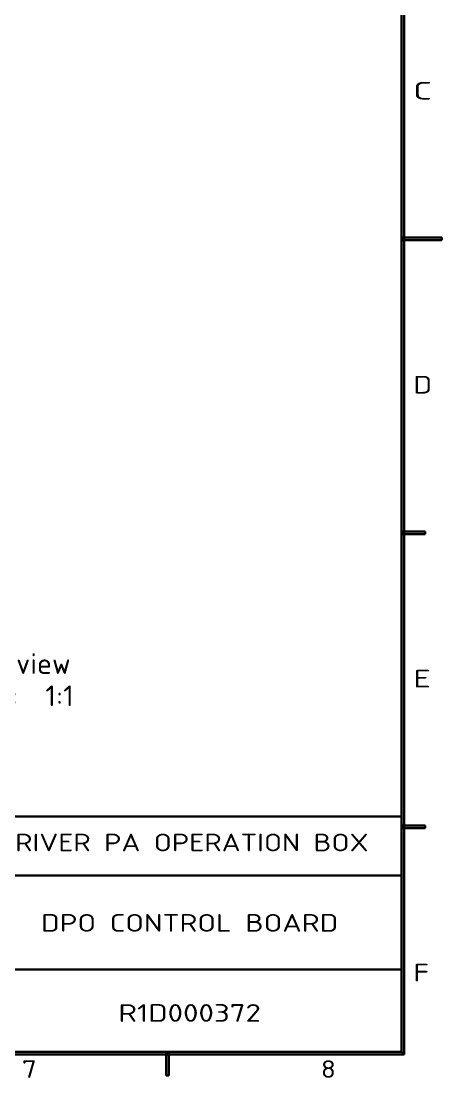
# Model space of a CAD drawing. Extents: x 23 to 417, y 3 to 294.
# Drawn here: x 345.1 to 416.6, y 5.8 to 185.5 of the extents above; entities that cross this region are included whole.
import ezdxf
from ezdxf.enums import TextEntityAlignment as Align

# ---------------------------------------------------------------- set-up
doc = ezdxf.new("R2010")
doc.units = 0
doc.layers.get('0').update_dxf_attribs({"lineweight": 13})
doc.layers.add('3', color=7, linetype='Continuous', lineweight=13)
doc.layers.add('5', color=7, linetype='Continuous', lineweight=13)
doc.styles.get("Standard").update_dxf_attribs({"font": 'isocp.shx'})

# ---------------------------------------------------------------- blocks, each defined once
blk = doc.blocks.new('BLOCK110')
at = {"color": 7, "lineweight": 13}
for s, p, p2 in [('Right view', (29.65, -122.2), (52.2, -122.2)), ('Scale:', (29.65, -127.67), (43.24, -127.67)), ('  1:1', (43.24, -127.67), (52.75, -127.67))]:
    blk.add_text(s, height=3.5, dxfattribs=at).set_placement(p, p2, align=Align.FIT)

msp = doc.modelspace()

# ---------------------------------------------------------------- linework, layer by layer
at = {"color": 7, "lineweight": 35}
for p, q in [((30.237, 50.238), (409.762, 50.238)), ((337.762, 40.238), (409.762, 40.238)), ((337.762, 24.238), (409.762, 24.238))]:
    msp.add_line(p, q, dxfattribs=at)
at = {"layer": '3', "color": 7, "lineweight": 35}
for p, q in [((409.762, 10.238), (409.762, 286.762)), ((410.238, 287.237), (410.238, 9.762)), ((410.238, 9.762), (29.763, 9.762)), ((30.237, 10.238), (409.762, 10.238))]:
    msp.add_line(p, q, dxfattribs=at)
at = {"layer": '3', "color": 7, "lineweight": 35, "ltscale": 0.011875}
for p, q in [((409.994, 148.262), (409.994, 148.738)), ((416.644, 148.738), (416.644, 148.262)), ((413.8, 98.738), (413.8, 98.262)), ((410.006, 48.263), (410.006, 48.737)), ((413.806, 48.737), (413.806, 48.263)), ((369.762, 10), (370.238, 10)), ((370.238, 6.2), (369.762, 6.2))]:
    msp.add_line(p, q, dxfattribs=at)
at = {"layer": '3', "color": 7, "lineweight": 35, "ltscale": 0.16625}
for p, q in [((409.994, 148.738), (416.644, 148.738)), ((416.644, 148.262), (409.994, 148.262))]:
    msp.add_line(p, q, dxfattribs=at)
at = {"layer": '3', "color": 7, "lineweight": 35, "ltscale": 0.095}
for p, q in [((410, 98.738), (413.8, 98.738)), ((413.8, 98.262), (410, 98.262)), ((410.006, 48.737), (413.806, 48.737)), ((413.806, 48.263), (410.006, 48.263)), ((369.762, 6.2), (369.762, 10)), ((370.238, 10), (370.238, 6.2))]:
    msp.add_line(p, q, dxfattribs=at)
at = {"layer": '3', "color": 7, "lineweight": 13, "ltscale": 0.011875}
msp.add_line((410, 98.262), (410, 98.738), dxfattribs=at)
at = {"layer": '3', "color": 7, "lineweight": 35, "ltscale": 0.016794}
for p, q in [((410.238, 9.762), (409.762, 10.238)), ((409.762, 10.238), (410.238, 9.762))]:
    msp.add_line(p, q, dxfattribs=at)
at = {"layer": '3', "color": 7, "lineweight": 5}
for points in [[(410.237, 9.762), (409.763, 10.238), (410.237, 287.237), (409.763, 286.763)], [(409.994, 148.262), (409.994, 148.738), (416.644, 148.262), (416.644, 148.738)], [(413.8, 98.262), (413.8, 98.738), (410, 98.262), (410, 98.738)], [(413.806, 48.263), (413.806, 48.737), (410.006, 48.263), (410.006, 48.737)], [(29.763, 9.762), (30.237, 10.238), (410.237, 9.762), (409.763, 10.238)], [(369.763, 6.2), (370.237, 6.2), (369.763, 10), (370.237, 10)]]:
    msp.add_solid(points, dxfattribs=at)

# ---------------------------------------------------------------- block references
at = {"lineweight": 0}
msp.add_blockref('BLOCK110', (301.307, 196.704), dxfattribs=at)

# ---------------------------------------------------------------- texts
at = {"layer": '3', "color": 7, "lineweight": 13}
for s, p, p2 in [('C', (411.765, 172.192), (414.996, 172.192)), ('D', (411.765, 122.192), (414.996, 122.192)), ('E', (411.772, 72.192), (414.81, 72.192)), ('F', (411.778, 22.192), (414.508, 22.192)), ('7', (345.223, 5.792), (347.761, 5.792)), ('8', (396.08, 5.792), (398.618, 5.792))]:
    msp.add_text(s, height=3, dxfattribs=at).set_placement(p, p2, align=Align.FIT)
at = {"layer": '5', "color": 7, "lineweight": 13}
for s, p, p2 in [('DRIVER PA OPERATION BOX', (340.988, 44.328), (404.181, 44.328)), ('DPO CONTROL BOARD', (348.479, 30.655), (399.018, 30.655)), ('R1D000372', (361.633, 15.334), (385.864, 15.334))]:
    msp.add_text(s, height=3, dxfattribs=at).set_placement(p, p2, align=Align.FIT)

doc.saveas('drawing.dxf')
